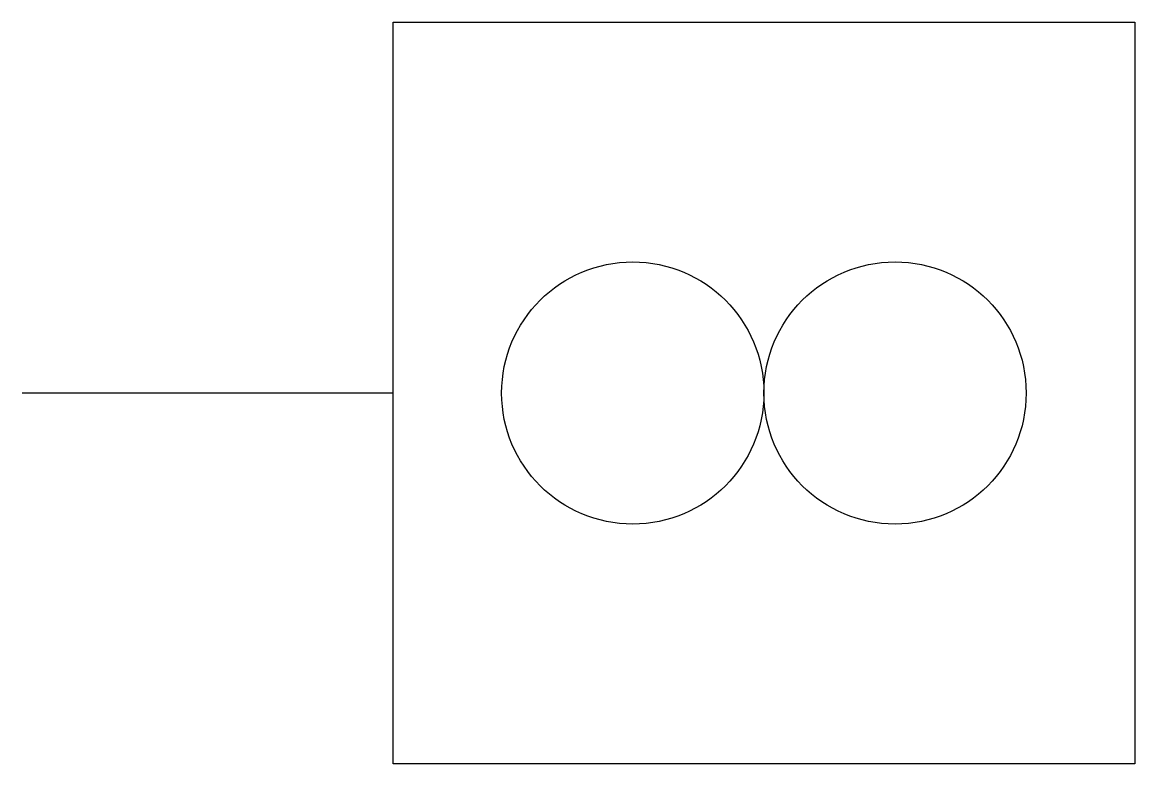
# Model space of a CAD drawing. Extents: x 650 to 680, y 365 to 385.
import ezdxf

# ---------------------------------------------------------------- set-up
doc = ezdxf.new("R2010")
doc.units = 0
doc.header["$LTSCALE"] = 20
doc.header["$MEASUREMENT"] = 0
doc.layers.get('0').update_dxf_attribs({"linetype": 'CONTINUOUS'})

msp = doc.modelspace()

# ---------------------------------------------------------------- linework, layer by layer
for p, q in [((660, 365), (660, 385)), ((660, 385), (680, 385)), ((680, 385), (680, 365)), ((660, 375), (650, 375)), ((680, 365), (660, 365))]:
    msp.add_line(p, q)
for centre in [(666.464, 375), (673.536, 375)]:
    msp.add_circle(centre, 3.536)

doc.saveas('drawing.dxf')
